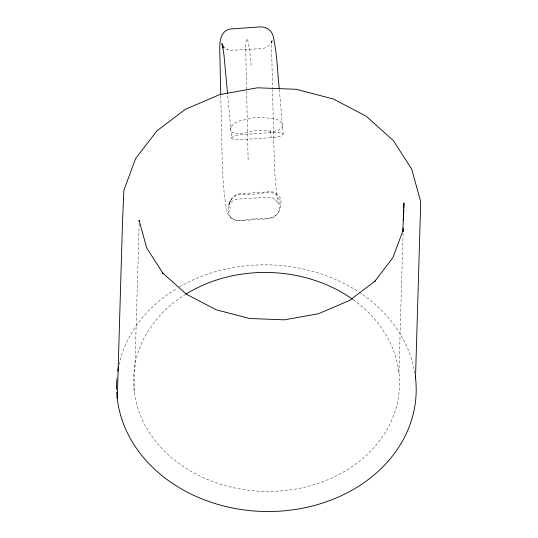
<?xml version="1.0" encoding="UTF-8"?>
<svg xmlns="http://www.w3.org/2000/svg" width="538" height="538" viewBox="0 0 538 538"><rect width="100%" height="100%" fill="white"/><g stroke="black" fill="none" stroke-linecap="round" stroke-linejoin="round"><path stroke-width="0.4" stroke-dasharray="2.69 2.02" d="M134.211 391.173L139.174 223.922M398.94 372.713L403.083 233.062M220.775 95.791L222.207 161.743C222.766 177.311 223.593 192.954 226.35 208.307C226.727 215.187 232.645 221.347 239.76 220.755L268.549 218.751C283.096 217.648 287.077 190.62 269.054 191.763L240.271 193.767C233.384 194.01 227.608 201.326 230.217 208.011L228.542 212.241C230.23 224.238 245.557 219.591 253.405 218.879C262.288 218.562 277.319 220.661 279.578 208.683C280.607 204.205 279.975 199.201 276.942 195.603C270.917 189.282 261.475 194.319 254.138 194.084C246.814 195.038 237.245 192.012 231.871 198.744C228.899 202.53 227.756 207.513 228.542 212.241M230.721 199.813L228.603 205.166C230.52 201.649 234.225 199.39 238.186 199.047L269.982 197.197L272.833 198.092L275.342 199.652L274.999 199.383L276.962 201.481L278.267 203.989L276.492 193.68L274.481 169.638L272.537 89.678M231.387 137.869C234.393 134.803 239.444 135.078 243.438 134.419L275.187 132.294L281.932 133.041L283.203 134.258C281.058 136.786 277.171 136.719 274.151 137.412L239.403 139.833L234.38 139.51L231.643 138.528L227.587 94.076M230.688 217.406L231.387 218.146M223.142 46.066L225.113 48.164L227.601 49.711L227.197 49.536L230.056 50.424L261.851 48.581C266.774 48.218 271.313 44.667 272.376 39.772L271.717 43.423L271.845 40.888L271.683 50.115L272.524 88.837M279.336 89.624L283.203 134.258M270.601 131.084L271.172 137.627M248.119 159.934L245.906 58.091A37.969 2.589 86 0 1 247.184 38.978A37.969 2.589 86 0 1 251.327 67.25M116.901 378.705A149.833 123.33 1.7 0 1 117.042 377.051M118.972 364.798A149.833 123.33 1.7 0 1 177.197 288.22M179.389 286.929A149.833 123.33 1.7 0 1 358.301 291.657M358.987 292.1A149.833 123.33 1.7 0 1 414.946 373.695M353.244 299.733A132.994 109.476 1.7 0 1 361.422 459.593A132.994 109.476 1.7 0 1 167.251 453.796A132.994 109.476 1.7 0 1 184.971 294.71M231.064 127.318L230.627 129.1L230.963 130.721A10.834 5.958 -15.6 0 0 236.148 133.599L241.811 133.29L256.034 130.223L273.62 131.259L276.451 130.788A10.834 6.153 2.4 0 0 281.993 127.163L282.443 125.488L282.1 123.76L280.977 122.099A12.468 7.081 2.4 0 0 273.997 118.575L256.424 117.19L239.249 120.996A12.468 6.859 -15.6 0 0 232.248 125.495L231.064 127.318"/><path stroke-width="0.81" d="M117.271 398.577L122.489 222.584L123.854 190.418L135.589 158.596L156.955 130.835L185.341 109.308L219.612 94.634L257.433 87.802L296.223 89.288L333.338 98.992L366.257 116.242L393.379 140.62L411.704 169.174L420.729 201.79L415.511 377.784M403.137 231.387L403.231 228.045M403.453 220.519L403.776 209.645M403.83 207.977L403.977 202.954L402.767 231.508L403.083 230.318L392.915 257.615L374.482 281.724L375.161 281.024L349.559 300.433L318.651 313.674L284.535 319.828L249.551 318.489L216.074 309.74L186.383 294.185L162.503 272.874L163.155 273.634L146.82 248.186L138.999 220.197L139.248 221.414M223.142 46.066L221.838 43.544L223.048 48.023L222.584 45.622L224.037 55.562L227.513 93.242M279.262 88.79C277.386 71.285 277.063 53.491 273.203 36.248C271.858 30.458 266.095 26.53 260.244 26.9L231.454 28.904C219.121 29.913 219.45 44.593 219.86 53.726L220.755 94.957M415.302 376.149A149.833 123.33 1.7 0 1 277.756 511.282A149.833 123.33 1.7 0 1 116.712 392M116.618 389.519A149.833 123.33 1.7 0 1 116.833 379.539M117.761 371.287A149.833 123.33 1.7 0 1 118.636 366.412M185.697 294.259A132.994 109.476 1.7 0 1 352.551 299.236"/></g></svg>
